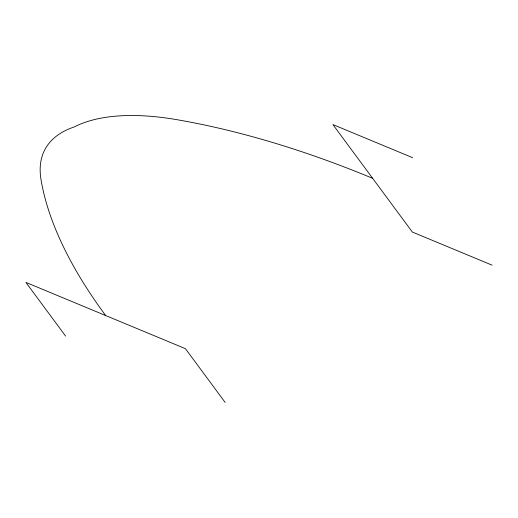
<?xml version="1.0" encoding="UTF-8"?>
<svg xmlns="http://www.w3.org/2000/svg" width="518" height="518" viewBox="0 0 518 518"><rect width="100%" height="100%" fill="white"/><g stroke="black" fill="none" stroke-linecap="round" stroke-linejoin="round"><path stroke-width="0.78" d="M412.658 157.705L332.899 124.566L412.334 232.025L492.1 265.164M225.142 402.408L185.425 348.679L25.9 282.401L65.618 336.124M105.666 315.54A558.423 245.674 28.5 0 1 41 179.526A200.239 88.092 28.5 0 1 74.171 126.975A249.391 109.719 28.5 0 1 176.651 119.639A525.912 231.371 28.5 0 1 372.617 178.296"/></g></svg>
